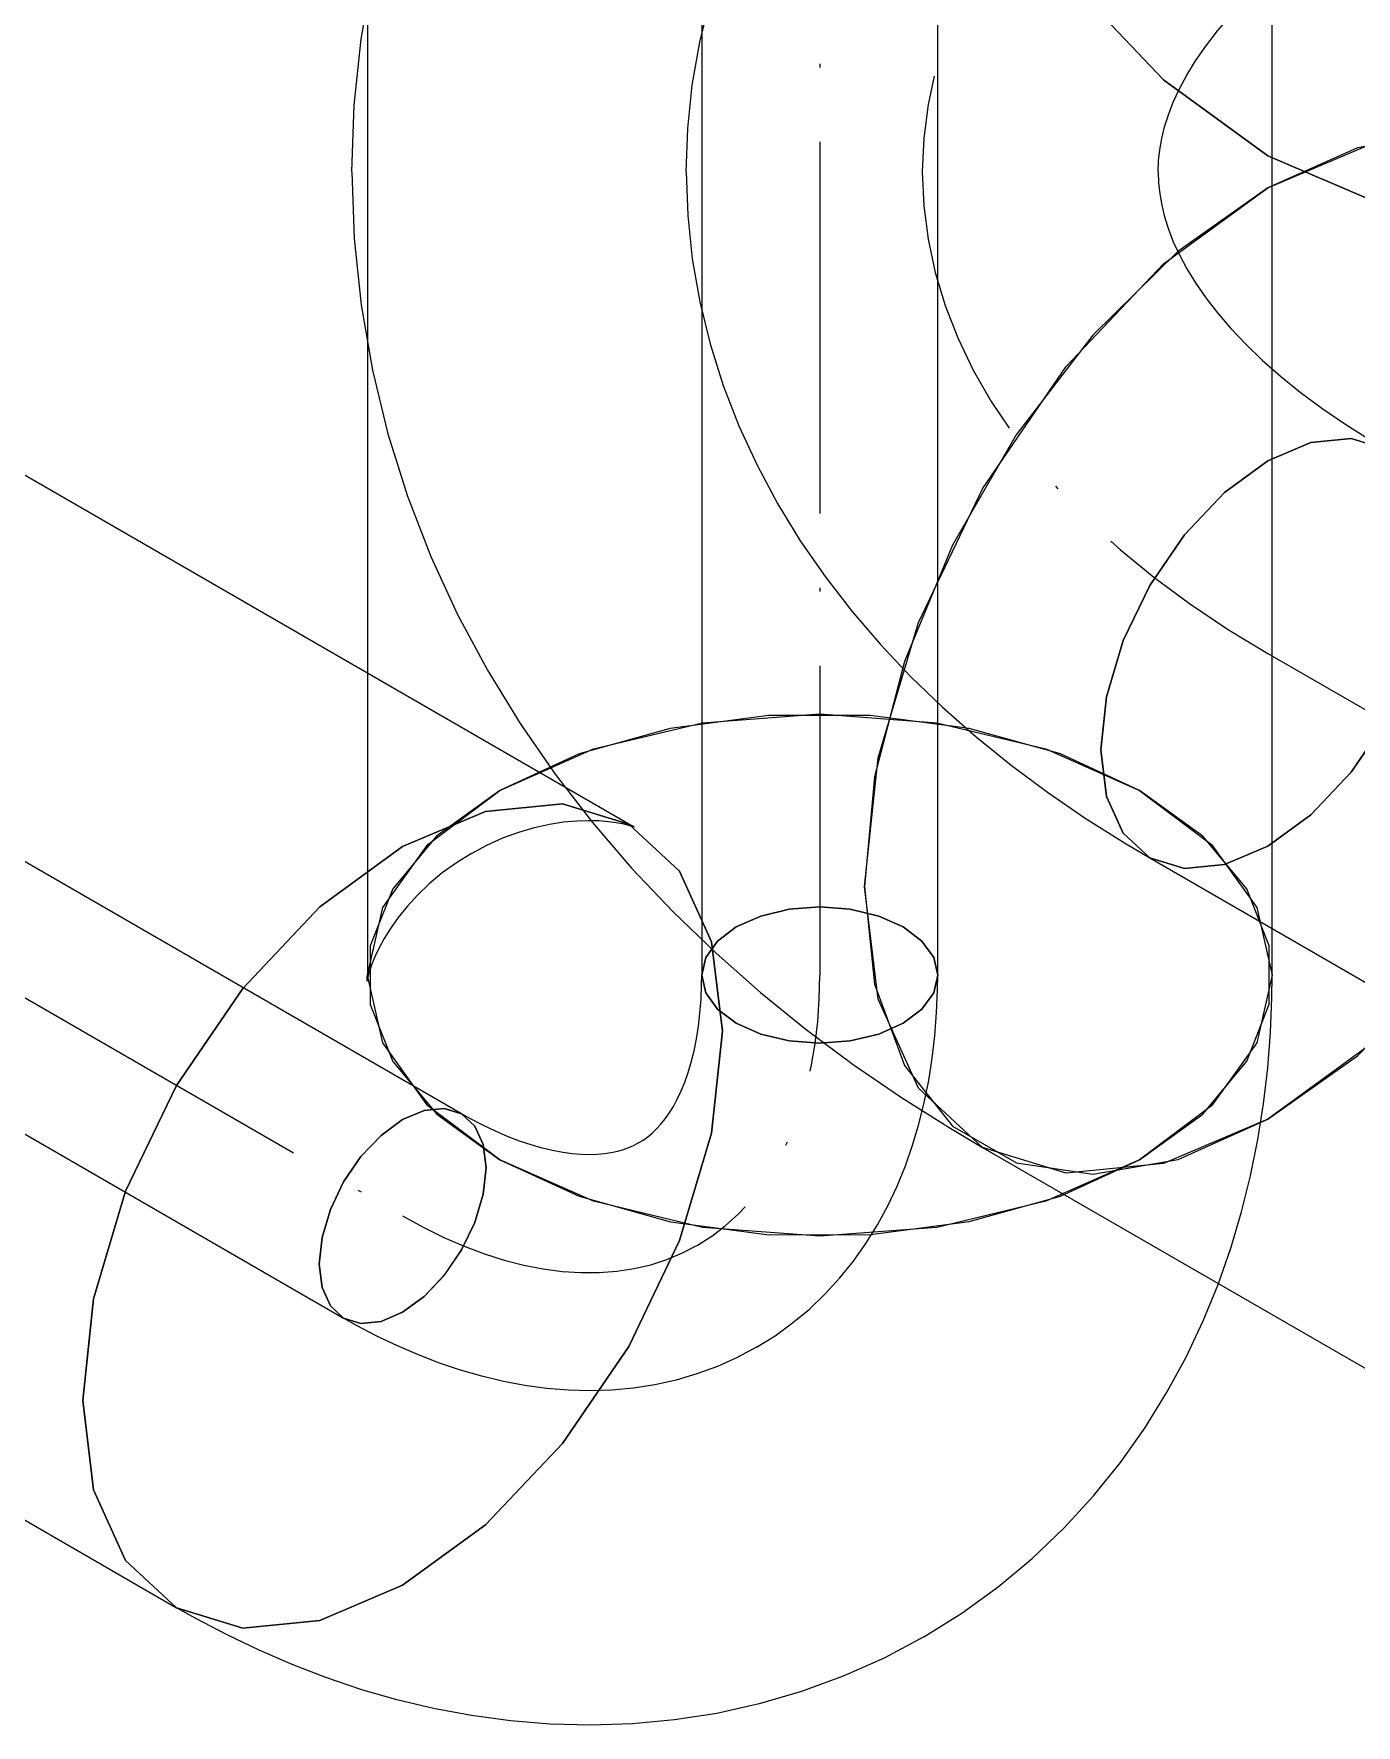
# Model space of a CAD drawing. Header units: millimetres. Extents: x -88595 to 880822, y -1054509 to -148035.
# Drawn here: x 437560.91 to 437596.5, y -350238.87 to -350193.35 of the extents above; entities that cross this region are included whole.
import ezdxf

# ---------------------------------------------------------------- set-up
doc = ezdxf.new("R2010")
doc.units = ezdxf.units.MM
doc.linetypes.add('$12$ADSK_Осевая', pattern=[14, 10, -2, 0, -2])
doc.linetypes.add('$13$ADSK_Осевая', pattern=[14, 10, -2, 0, -2])
for name, color, linetype, lineweight in [('Изоляция', 7, 'Continuous', 18), ('Трубопровод', 7, 'Continuous', 18), ('Трубопроводы', 7, 'Continuous', 18)]:
    doc.layers.add(name, color=color, linetype=linetype, lineweight=lineweight)

# ---------------------------------------------------------------- blocks, each defined once
blk = doc.blocks.new('$0$ADSK_МедьПайка_Отвод-гнутая труба - Отвод _гнутая труба_-3260024-В_ОВ3_1')
at = {"layer": 'Трубопроводы', "color": 134, "true_color": 0x00a6a6}
for points in [[(1317.151, 16532.11, 0), (1318.16, 16532.869, 0), (1318.794, 16533.753, 0), (1319.01, 16534.702, 0), (1318.794, 16535.651, 0), (1318.16, 16536.535, 0), (1317.151, 16537.295, 0), (1315.835, 16537.877, 0), (1314.304, 16538.243, 0), (1312.66, 16538.368, 0), (1311.017, 16538.243, 0), (1309.485, 16537.877, 0), (1308.17, 16537.295, 0)], [(1308.17, 16537.295, 0), (1307.161, 16536.535, 0), (1306.527, 16535.651, 0), (1306.31, 16534.702, 0), (1306.527, 16533.753, 0), (1307.161, 16532.869, 0), (1308.17, 16532.11, 0), (1309.485, 16531.527, 0), (1311.017, 16531.161, 0), (1312.66, 16531.036, 0), (1314.304, 16531.161, 0), (1315.835, 16531.527, 0), (1317.151, 16532.11, 0)], [(1302.91, 16525.667, 0), (1303.159, 16525.823, 0), (1303.401, 16525.998, 0), (1303.639, 16526.197, 0), (1303.873, 16526.421, 0), (1304.105, 16526.674, 0), (1304.334, 16526.959, 0), (1304.56, 16527.279, 0), (1304.781, 16527.636, 0), (1304.996, 16528.032, 0), (1305.203, 16528.468, 0), (1305.399, 16528.946, 0), (1305.581, 16529.465, 0), (1305.748, 16530.025, 0), (1305.897, 16530.626, 0), (1306.025, 16531.266, 0), (1306.132, 16531.944, 0), (1306.215, 16532.658, 0), (1306.273, 16533.407, 0), (1306.305, 16534.189, 0), (1306.31, 16534.702, 0)], [(1309.26, 16514.669, 0), (1310.255, 16515.29, 0), (1311.204, 16515.978, 0), (1312.103, 16516.729, 0), (1312.949, 16517.538, 0), (1313.74, 16518.4, 0), (1314.473, 16519.31, 0), (1315.147, 16520.265, 0), (1315.764, 16521.258, 0), (1316.323, 16522.286, 0), (1316.824, 16523.347, 0), (1317.27, 16524.435, 0), (1317.662, 16525.55, 0), (1318.001, 16526.687, 0), (1318.289, 16527.847, 0), (1318.526, 16529.025, 0), (1318.715, 16530.222, 0), (1318.856, 16531.435, 0), (1318.952, 16532.664, 0), (1319.002, 16533.907, 0), (1319.01, 16534.702, 0)], [(1290.21, 16526.925, 0), (1291.372, 16527.419, 0), (1292.455, 16527.527, 0), (1293.385, 16527.24, 0), (1294.098, 16526.578, 0), (1294.547, 16525.586, 0), (1294.7, 16524.333, 0), (1294.547, 16522.902, 0), (1294.098, 16521.393, 0), (1293.385, 16519.907, 0), (1292.455, 16518.546, 0), (1291.372, 16517.403, 0), (1290.21, 16516.556, 0)], [(1302.91, 16525.667, 0), (1302.65, 16525.529, 0), (1302.377, 16525.407, 0), (1302.087, 16525.301, 0), (1301.775, 16525.21, 0), (1301.441, 16525.136, 0), (1301.079, 16525.079, 0), (1300.689, 16525.044, 0), (1300.269, 16525.03, 0), (1299.818, 16525.042, 0), (1299.337, 16525.082, 0), (1298.826, 16525.151, 0), (1298.285, 16525.253, 0), (1297.716, 16525.389, 0), (1297.122, 16525.56, 0), (1296.503, 16525.768, 0), (1295.863, 16526.015, 0), (1295.202, 16526.3, 0), (1294.525, 16526.624, 0), (1293.832, 16526.988, 0), (1293.385, 16527.24, 0)], [(1290.21, 16516.556, 0), (1289.048, 16516.061, 0), (1287.965, 16515.954, 0), (1287.035, 16516.241, 0), (1286.321, 16516.903, 0), (1285.873, 16517.894, 0), (1285.72, 16519.148, 0), (1285.873, 16520.578, 0), (1286.321, 16522.088, 0), (1287.035, 16523.573, 0), (1287.965, 16524.934, 0), (1289.048, 16526.077, 0), (1290.21, 16526.925, 0)], [(1309.26, 16514.669, 0), (1308.224, 16514.118, 0), (1307.154, 16513.64, 0), (1306.054, 16513.236, 0), (1304.93, 16512.908, 0), (1303.788, 16512.654, 0), (1302.633, 16512.475, 0), (1301.47, 16512.368, 0), (1300.301, 16512.33, 0), (1299.131, 16512.361, 0), (1297.962, 16512.456, 0), (1296.796, 16512.614, 0), (1295.635, 16512.832, 0), (1294.481, 16513.108, 0), (1293.333, 16513.438, 0), (1292.193, 16513.822, 0), (1291.062, 16514.257, 0), (1289.941, 16514.741, 0), (1288.829, 16515.273, 0), (1287.728, 16515.851, 0), (1287.035, 16516.241, 0)]]:
    blk.add_polyline3d(points, dxfattribs=at)
blk = doc.blocks.new('$0$ADSK_МедьПайка_Отвод-гнутая труба - Отвод _гнутая труба_-94627-В_ОВ3_1')
at = {"layer": 'Трубопроводы', "color": 190, "true_color": 0x8000ff}
for points in [[(1332.583, 16567.393, 0), (1333.088, 16567.772, 0), (1333.405, 16568.214, 0), (1333.513, 16568.689, 0), (1333.405, 16569.163, 0), (1333.088, 16569.605, 0), (1332.583, 16569.985, 0), (1331.926, 16570.276, 0), (1331.16, 16570.459, 0), (1330.338, 16570.522, 0), (1329.516, 16570.459, 0), (1328.751, 16570.276, 0), (1328.093, 16569.985, 0)], [(1328.093, 16569.985, 0), (1327.588, 16569.605, 0), (1327.271, 16569.163, 0), (1327.163, 16568.689, 0), (1327.271, 16568.214, 0), (1327.588, 16567.772, 0), (1328.093, 16567.393, 0), (1328.751, 16567.101, 0), (1329.516, 16566.918, 0), (1330.338, 16566.856, 0), (1331.16, 16566.918, 0), (1331.926, 16567.101, 0), (1332.583, 16567.393, 0)], [(1325.463, 16564.171, 0), (1325.588, 16564.249, 0), (1325.709, 16564.337, 0), (1325.827, 16564.436, 0), (1325.944, 16564.548, 0), (1326.06, 16564.675, 0), (1326.175, 16564.817, 0), (1326.288, 16564.977, 0), (1326.399, 16565.156, 0), (1326.506, 16565.354, 0), (1326.609, 16565.572, 0), (1326.707, 16565.811, 0), (1326.798, 16566.07, 0), (1326.882, 16566.35, 0), (1326.956, 16566.651, 0), (1327.021, 16566.971, 0), (1327.074, 16567.31, 0), (1327.116, 16567.667, 0), (1327.145, 16568.042, 0), (1327.16, 16568.433, 0), (1327.163, 16568.689, 0)], [(1328.638, 16558.672, 0), (1329.135, 16558.983, 0), (1329.61, 16559.327, 0), (1330.06, 16559.702, 0), (1330.483, 16560.107, 0), (1330.878, 16560.538, 0), (1331.244, 16560.993, 0), (1331.582, 16561.47, 0), (1331.89, 16561.967, 0), (1332.169, 16562.481, 0), (1332.42, 16563.011, 0), (1332.643, 16563.555, 0), (1332.839, 16564.113, 0), (1333.008, 16564.681, 0), (1333.152, 16565.261, 0), (1333.271, 16565.85, 0), (1333.365, 16566.449, 0), (1333.436, 16567.056, 0), (1333.484, 16567.67, 0), (1333.509, 16568.291, 0), (1333.513, 16568.689, 0)], [(1319.113, 16559.616, 0), (1318.532, 16559.368, 0), (1317.99, 16559.315, 0), (1317.525, 16559.458, 0), (1317.169, 16559.789, 0), (1316.944, 16560.285, 0), (1316.868, 16560.912, 0), (1316.944, 16561.627, 0), (1317.169, 16562.382, 0), (1317.525, 16563.124, 0), (1317.99, 16563.805, 0), (1318.532, 16564.376, 0), (1319.113, 16564.8, 0)], [(1319.113, 16564.8, 0), (1319.694, 16565.047, 0), (1320.235, 16565.101, 0), (1320.7, 16564.958, 0), (1321.057, 16564.627, 0), (1321.281, 16564.131, 0), (1321.358, 16563.504, 0), (1321.281, 16562.789, 0), (1321.057, 16562.034, 0), (1320.7, 16561.291, 0), (1320.235, 16560.611, 0), (1319.694, 16560.039, 0), (1319.113, 16559.616, 0)], [(1325.463, 16564.171, 0), (1325.333, 16564.102, 0), (1325.196, 16564.041, 0), (1325.051, 16563.988, 0), (1324.896, 16563.943, 0), (1324.728, 16563.906, 0), (1324.547, 16563.878, 0), (1324.352, 16563.86, 0), (1324.142, 16563.853, 0), (1323.917, 16563.859, 0), (1323.676, 16563.879, 0), (1323.421, 16563.913, 0), (1323.15, 16563.964, 0), (1322.866, 16564.032, 0), (1322.569, 16564.118, 0), (1322.26, 16564.222, 0), (1321.939, 16564.345, 0), (1321.609, 16564.488, 0), (1321.27, 16564.65, 0), (1320.924, 16564.832, 0), (1320.7, 16564.958, 0)], [(1328.638, 16558.672, 0), (1328.12, 16558.397, 0), (1327.585, 16558.158, 0), (1327.035, 16557.956, 0), (1326.473, 16557.792, 0), (1325.902, 16557.665, 0), (1325.325, 16557.575, 0), (1324.743, 16557.522, 0), (1324.159, 16557.503, 0), (1323.573, 16557.518, 0), (1322.989, 16557.566, 0), (1322.406, 16557.645, 0), (1321.826, 16557.754, 0), (1321.248, 16557.892, 0), (1320.674, 16558.057, 0), (1320.105, 16558.249, 0), (1319.539, 16558.466, 0), (1318.978, 16558.708, 0), (1318.423, 16558.974, 0), (1317.872, 16559.263, 0), (1317.525, 16559.458, 0)]]:
    blk.add_polyline3d(points, dxfattribs=at)

msp = doc.modelspace()

# ---------------------------------------------------------------- linework, layer by layer
at = {"layer": 'Изоляция', "color": 190, "true_color": 0x8000ff}
for p, q in [((437569.887, -347037.859), (437569.887, -350218.68)), ((437594.237, -350218.68), (437594.237, -347037.859)), ((437576.924, -350214.618), (437528.696, -350186.773)), ((437516.521, -350207.861), (437564.749, -350235.705))]:
    msp.add_line(p, q, dxfattribs=at)
at = {"layer": 'Изоляция', "color": 134, "true_color": 0x00a6a6}
msp.add_line((437586.445, -350223.32), (437600.443, -350231.402), dxfattribs=at)
for points in [[(437569.47, -350197.065, 0), (437569.532, -350195.27, 0), (437569.718, -350193.489, 0), (437570.023, -350191.732, 0), (437570.442, -350190.012, 0), (437570.97, -350188.338, 0), (437571.597, -350186.717, 0), (437572.317, -350185.156, 0), (437573.119, -350183.657, 0), (437573.997, -350182.224, 0), (437574.942, -350180.857, 0), (437575.948, -350179.556, 0), (437577.008, -350178.32, 0), (437578.118, -350177.148, 0), (437579.272, -350176.036, 0), (437580.466, -350174.983, 0), (437581.697, -350173.987, 0), (437582.963, -350173.046, 0), (437584.26, -350172.156, 0), (437585.587, -350171.317, 0), (437586.445, -350170.809, 0)], [(437583.265, -350177.836, 0), (437583.635, -350181.294, 0), (437584.72, -350184.942, 0), (437586.445, -350188.534, 0), (437588.693, -350191.824, 0), (437591.31, -350194.587, 0), (437594.12, -350196.636, 0)], [(437594.12, -350196.636, 0), (437591.31, -350194.587, 0), (437588.693, -350191.824, 0), (437586.445, -350188.534, 0), (437584.72, -350184.942, 0), (437583.635, -350181.294, 0), (437583.265, -350177.836, 0)], [(437594.12, -350196.636, 0), (437596.929, -350197.831, 0), (437599.547, -350198.09, 0), (437601.795, -350197.396, 0), (437603.519, -350195.797, 0), (437604.604, -350193.4, 0), (437604.974, -350190.369, 0)], [(437604.974, -350190.369, 0), (437604.604, -350193.4, 0), (437603.519, -350195.797, 0), (437601.795, -350197.396, 0), (437599.547, -350198.09, 0), (437596.929, -350197.831, 0), (437594.12, -350196.636, 0)], [(437604.974, -350203.76, 0), (437604.701, -350201.127, 0), (437603.898, -350198.941, 0), (437602.604, -350197.312, 0), (437600.885, -350196.32, 0), (437598.827, -350196.016, 0), (437596.533, -350196.414, 0), (437594.12, -350197.493, 0)], [(437594.12, -350197.493, 0), (437596.929, -350196.299, 0), (437599.547, -350196.039, 0), (437601.795, -350196.733, 0), (437603.519, -350198.333, 0), (437604.604, -350200.73, 0), (437604.974, -350203.76, 0)], [(437569.47, -350197.065, 0), (437569.532, -350198.859, 0), (437569.718, -350200.641, 0), (437570.023, -350202.397, 0), (437570.442, -350204.117, 0), (437570.97, -350205.792, 0), (437571.597, -350207.412, 0), (437572.317, -350208.974, 0), (437573.119, -350210.472, 0), (437573.997, -350211.905, 0), (437574.942, -350213.272, 0), (437575.948, -350214.573, 0), (437577.008, -350215.809, 0), (437578.118, -350216.982, 0), (437579.272, -350218.093, 0), (437580.466, -350219.146, 0), (437581.697, -350220.142, 0), (437582.963, -350221.084, 0), (437584.26, -350221.973, 0), (437585.587, -350222.813, 0), (437586.445, -350223.32, 0)], [(437583.265, -350216.293, 0), (437583.635, -350212.836, 0), (437584.72, -350209.187, 0), (437586.445, -350205.595, 0), (437588.693, -350202.306, 0), (437591.31, -350199.542, 0), (437594.12, -350197.493, 0)], [(437594.12, -350197.493, 0), (437591.703, -350199.203, 0), (437589.408, -350201.456, 0), (437587.35, -350204.137, 0), (437585.632, -350207.114, 0), (437584.34, -350210.237, 0), (437583.537, -350213.349, 0), (437583.265, -350216.293, 0)], [(437604.974, -350203.76, 0), (437604.604, -350207.217, 0), (437603.519, -350210.866, 0), (437601.795, -350214.458, 0), (437599.547, -350217.747, 0), (437596.929, -350220.511, 0), (437594.12, -350222.56, 0)], [(437594.12, -350222.56, 0), (437596.536, -350220.85, 0), (437598.831, -350218.598, 0), (437600.889, -350215.916, 0), (437602.607, -350212.939, 0), (437603.9, -350209.816, 0), (437604.702, -350206.704, 0), (437604.974, -350203.76, 0)], [(437594.12, -350222.56, 0), (437591.31, -350223.755, 0), (437588.693, -350224.014, 0), (437586.445, -350223.32, 0), (437584.72, -350221.72, 0), (437583.635, -350219.324, 0), (437583.265, -350216.293, 0)], [(437583.265, -350216.293, 0), (437583.538, -350218.926, 0), (437584.341, -350221.112, 0), (437585.635, -350222.742, 0), (437587.354, -350223.733, 0), (437589.412, -350224.038, 0), (437591.706, -350223.64, 0), (437594.12, -350222.56, 0)]]:
    msp.add_polyline3d(points, dxfattribs=at)
at = {"layer": 'Изоляция', "color": 190, "true_color": 0x8000ff}
for points in [[(437573.453, -350213.71, 0), (437575.974, -350212.593, 0), (437578.91, -350211.891, 0), (437582.062, -350211.651, 0), (437585.213, -350211.891, 0), (437588.149, -350212.593, 0), (437590.671, -350213.71, 0)], [(437590.671, -350213.71, 0), (437588.538, -350212.728, 0), (437586.081, -350212.045, 0), (437583.422, -350211.695, 0), (437580.696, -350211.696, 0), (437578.039, -350212.046, 0), (437575.583, -350212.729, 0), (437573.453, -350213.71, 0)], [(437573.453, -350223.651, 0), (437571.518, -350222.195, 0), (437570.301, -350220.5, 0), (437569.887, -350218.68, 0), (437570.301, -350216.861, 0), (437571.518, -350215.166, 0), (437573.453, -350213.71, 0)], [(437573.453, -350213.71, 0), (437571.752, -350214.941, 0), (437570.569, -350216.36, 0), (437569.963, -350217.895, 0), (437569.963, -350219.469, 0), (437570.57, -350221.003, 0), (437571.754, -350222.421, 0), (437573.453, -350223.651, 0)], [(437590.671, -350223.651, 0), (437592.371, -350222.42, 0), (437593.554, -350221.001, 0), (437594.16, -350219.466, 0), (437594.16, -350217.892, 0), (437593.553, -350216.358, 0), (437592.37, -350214.94, 0), (437590.671, -350213.71, 0)], [(437590.671, -350213.71, 0), (437592.605, -350215.166, 0), (437593.822, -350216.861, 0), (437594.237, -350218.68, 0), (437593.822, -350220.5, 0), (437592.605, -350222.195, 0), (437590.671, -350223.651, 0)], [(437579.445, -350220.191, 0), (437579.152, -350217.787, 0), (437578.292, -350215.886, 0), (437576.924, -350214.618, 0), (437575.141, -350214.067, 0), (437573.064, -350214.273, 0), (437570.836, -350215.221, 0)], [(437570.836, -350215.221, 0), (437573.064, -350214.273, 0), (437575.141, -350214.067, 0), (437576.924, -350214.618, 0), (437578.292, -350215.886, 0), (437579.152, -350217.787, 0), (437579.445, -350220.191, 0)], [(437572.686, -350215.404, 0), (437573.106, -350215.18, 0), (437573.535, -350214.989, 0), (437573.963, -350214.832, 0), (437574.383, -350214.709, 0), (437574.788, -350214.619, 0), (437575.169, -350214.559, 0), (437575.523, -350214.527, 0), (437575.843, -350214.516, 0), (437576.128, -350214.524, 0), (437576.374, -350214.544, 0), (437576.582, -350214.572, 0), (437576.751, -350214.603, 0), (437576.883, -350214.634, 0), (437576.977, -350214.661, 0), (437577.037, -350214.682, 0), (437577.065, -350214.692, 0), (437577.067, -350214.693, 0)], [(437577.067, -350214.693, 0), (437577.052, -350214.686, 0), (437577.011, -350214.665, 0), (437576.944, -350214.629, 0), (437576.924, -350214.618, 0)], [(437570.836, -350215.221, 0), (437568.608, -350216.846, 0), (437566.532, -350219.038, 0), (437564.749, -350221.647, 0), (437563.381, -350224.495, 0), (437562.521, -350227.39, 0), (437562.227, -350230.132, 0)], [(437562.227, -350230.132, 0), (437562.521, -350227.39, 0), (437563.381, -350224.495, 0), (437564.749, -350221.647, 0), (437566.532, -350219.038, 0), (437568.608, -350216.846, 0), (437570.836, -350215.221, 0)], [(437572.686, -350215.404, 0), (437572.283, -350215.656, 0), (437571.903, -350215.931, 0), (437571.552, -350216.224, 0), (437571.236, -350216.526, 0), (437570.956, -350216.831, 0), (437570.713, -350217.132, 0), (437570.508, -350217.422, 0), (437570.339, -350217.694, 0), (437570.203, -350217.944, 0), (437570.097, -350218.168, 0), (437570.018, -350218.362, 0), (437569.96, -350218.524, 0), (437569.922, -350218.653, 0), (437569.898, -350218.749, 0), (437569.885, -350218.811, 0), (437569.88, -350218.84, 0), (437569.88, -350218.842, 0)], [(437569.88, -350218.842, 0), (437569.882, -350218.826, 0), (437569.885, -350218.78, 0), (437569.886, -350218.704, 0), (437569.887, -350218.68, 0)], [(437584.861, -350236.492, 0), (437585.887, -350235.851, 0), (437586.863, -350235.144, 0), (437587.781, -350234.377, 0), (437588.638, -350233.558, 0), (437589.429, -350232.695, 0), (437590.153, -350231.796, 0), (437590.808, -350230.87, 0), (437591.396, -350229.922, 0), (437591.919, -350228.96, 0), (437592.379, -350227.988, 0), (437592.78, -350227.011, 0), (437593.124, -350226.032, 0), (437593.415, -350225.053, 0), (437593.657, -350224.078, 0), (437593.853, -350223.107, 0), (437594.006, -350222.141, 0), (437594.118, -350221.18, 0), (437594.192, -350220.226, 0), (437594.23, -350219.279, 0), (437594.237, -350218.68, 0)], [(437570.836, -350235.102, 0), (437573.064, -350233.477, 0), (437575.141, -350231.285, 0), (437576.924, -350228.676, 0), (437578.292, -350225.827, 0), (437579.152, -350222.933, 0), (437579.445, -350220.191, 0)], [(437579.445, -350220.191, 0), (437579.152, -350222.933, 0), (437578.292, -350225.827, 0), (437576.924, -350228.676, 0), (437575.141, -350231.285, 0), (437573.064, -350233.477, 0), (437570.836, -350235.102, 0)], [(437573.453, -350223.651, 0), (437575.585, -350224.633, 0), (437578.042, -350225.316, 0), (437580.701, -350225.666, 0), (437583.427, -350225.665, 0), (437586.085, -350225.315, 0), (437588.54, -350224.632, 0), (437590.671, -350223.651, 0)], [(437590.671, -350223.651, 0), (437588.149, -350224.768, 0), (437585.213, -350225.47, 0), (437582.062, -350225.71, 0), (437578.91, -350225.47, 0), (437575.974, -350224.768, 0), (437573.453, -350223.651, 0)], [(437562.227, -350230.132, 0), (437562.521, -350232.535, 0), (437563.381, -350234.436, 0), (437564.749, -350235.705, 0), (437566.532, -350236.256, 0), (437568.608, -350236.05, 0), (437570.836, -350235.102, 0)], [(437570.836, -350235.102, 0), (437568.608, -350236.05, 0), (437566.532, -350236.256, 0), (437564.749, -350235.705, 0), (437563.381, -350234.436, 0), (437562.521, -350232.535, 0), (437562.227, -350230.132, 0)], [(437584.861, -350236.492, 0), (437583.794, -350237.06, 0), (437582.693, -350237.551, 0), (437581.57, -350237.963, 0), (437580.432, -350238.296, 0), (437579.289, -350238.549, 0), (437578.149, -350238.726, 0), (437577.019, -350238.831, 0), (437575.905, -350238.866, 0), (437574.81, -350238.838, 0), (437573.738, -350238.75, 0), (437572.691, -350238.609, 0), (437571.671, -350238.417, 0), (437570.678, -350238.181, 0), (437569.713, -350237.902, 0), (437568.774, -350237.586, 0), (437567.861, -350237.235, 0), (437566.973, -350236.852, 0), (437566.11, -350236.439, 0), (437565.27, -350235.999, 0), (437564.749, -350235.705, 0)]]:
    msp.add_polyline3d(points, dxfattribs=at)
at = {"layer": 'Трубопровод', "color": 190, "true_color": 0x8000ff}
for p, q in [((437578.887, -347037.859), (437578.887, -350218.68)), ((437585.237, -350218.68), (437585.237, -347037.859)), ((437572.424, -350222.412), (437524.196, -350194.568)), ((437521.021, -350200.067), (437569.249, -350227.911))]:
    msp.add_line(p, q, dxfattribs=at)
at = {"layer": 'Трубопровод', "color": 190, "linetype": '$12$ADSK_Осевая', "true_color": 0x8000ff}
for p, q in [((437582.062, -347037.859), (437582.062, -350218.68)), ((437582.062, -347037.859), (437582.062, -350218.68)), ((437522.609, -350197.317), (437570.836, -350225.161)), ((437522.609, -350197.317), (437570.836, -350225.161))]:
    msp.add_line(p, q, dxfattribs=at)
at = {"layer": 'Трубопровод', "color": 134, "linetype": '$12$ADSK_Осевая', "true_color": 0x00a6a6}
msp.add_line((437594.12, -350210.027), (437608.118, -350218.108), dxfattribs=at)
msp.add_line((437594.12, -350210.027), (437608.118, -350218.108), dxfattribs=at)
at = {"layer": 'Трубопровод', "color": 134, "true_color": 0x00a6a6}
msp.add_line((437590.945, -350215.526), (437604.943, -350223.608), dxfattribs=at)
for points in [[(437594.12, -350204.842, 0), (437595.282, -350204.348, 0), (437596.365, -350204.24, 0), (437597.295, -350204.527, 0), (437598.008, -350205.189, 0), (437598.457, -350206.181, 0), (437598.61, -350207.434, 0)], [(437589.629, -350212.619, 0), (437589.782, -350211.189, 0), (437590.231, -350209.679, 0), (437590.945, -350208.194, 0), (437591.874, -350206.833, 0), (437592.957, -350205.69, 0), (437594.12, -350204.842, 0)], [(437598.61, -350207.434, 0), (437598.457, -350208.865, 0), (437598.008, -350210.374, 0), (437597.295, -350211.86, 0), (437596.365, -350213.221, 0), (437595.282, -350214.364, 0), (437594.12, -350215.211, 0)], [(437594.12, -350215.211, 0), (437592.957, -350215.706, 0), (437591.874, -350215.813, 0), (437590.945, -350215.526, 0), (437590.231, -350214.864, 0), (437589.782, -350213.873, 0), (437589.629, -350212.619, 0)]]:
    msp.add_polyline3d(points, dxfattribs=at)
at = {"layer": 'Трубопровод', "color": 190, "true_color": 0x8000ff}
for points in [[(437579.816, -350217.384, 0), (437580.474, -350217.093, 0), (437581.24, -350216.91, 0), (437582.062, -350216.847, 0), (437582.883, -350216.91, 0), (437583.649, -350217.093, 0), (437584.307, -350217.384, 0)], [(437579.816, -350219.977, 0), (437579.312, -350219.597, 0), (437578.995, -350219.155, 0), (437578.887, -350218.68, 0), (437578.995, -350218.206, 0), (437579.312, -350217.764, 0), (437579.816, -350217.384, 0)], [(437584.307, -350217.384, 0), (437584.811, -350217.764, 0), (437585.128, -350218.206, 0), (437585.237, -350218.68, 0), (437585.128, -350219.155, 0), (437584.811, -350219.597, 0), (437584.307, -350219.977, 0)], [(437584.307, -350219.977, 0), (437583.649, -350220.268, 0), (437582.883, -350220.451, 0), (437582.062, -350220.514, 0), (437581.24, -350220.451, 0), (437580.474, -350220.268, 0), (437579.816, -350219.977, 0)], [(437573.081, -350223.865, 0), (437573.005, -350223.238, 0), (437572.781, -350222.743, 0), (437572.424, -350222.412, 0), (437571.959, -350222.268, 0), (437571.417, -350222.322, 0), (437570.836, -350222.569, 0)], [(437570.836, -350222.569, 0), (437570.255, -350222.993, 0), (437569.714, -350223.564, 0), (437569.249, -350224.245, 0), (437568.892, -350224.988, 0), (437568.668, -350225.742, 0), (437568.591, -350226.458, 0)], [(437570.836, -350227.754, 0), (437571.417, -350227.33, 0), (437571.959, -350226.758, 0), (437572.424, -350226.078, 0), (437572.781, -350225.335, 0), (437573.005, -350224.58, 0), (437573.081, -350223.865, 0)], [(437568.591, -350226.458, 0), (437568.668, -350227.084, 0), (437568.892, -350227.58, 0), (437569.249, -350227.911, 0), (437569.714, -350228.055, 0), (437570.255, -350228.001, 0), (437570.836, -350227.754, 0)]]:
    msp.add_polyline3d(points, dxfattribs=at)
at = {"layer": 'Трубопроводы', "color": 134, "linetype": '$13$ADSK_Осевая', "true_color": 0x00a6a6}
msp.add_ellipse((437616.57, -350197.065), major_axis=(31.75, 0), ratio=0.57735, start_param=2.356194, end_param=3.926991, dxfattribs=at)
at = {"layer": 'Трубопроводы', "color": 190, "linetype": '$13$ADSK_Осевая', "true_color": 0x8000ff}
msp.add_ellipse((437570.836, -350212.2), major_axis=(-7.938, 13.748), ratio=0.57735, start_param=2.356194, end_param=3.926991, dxfattribs=at)

# ---------------------------------------------------------------- block references
at = {"layer": 'Трубопроводы', "color": 134, "true_color": 0x00a6a6, "rotation": 240}
msp.add_blockref('$0$ADSK_МедьПайка_Отвод-гнутая труба - Отвод _гнутая труба_-3260024-В_ОВ3_1', (423930.978, -340805.878), dxfattribs=at)
at = {"layer": 'Трубопроводы', "color": 190, "true_color": 0x8000ff}
msp.add_blockref('$0$ADSK_МедьПайка_Отвод-гнутая труба - Отвод _гнутая труба_-94627-В_ОВ3_1', (436251.723, -366787.369), dxfattribs=at)

doc.saveas('drawing.dxf')
